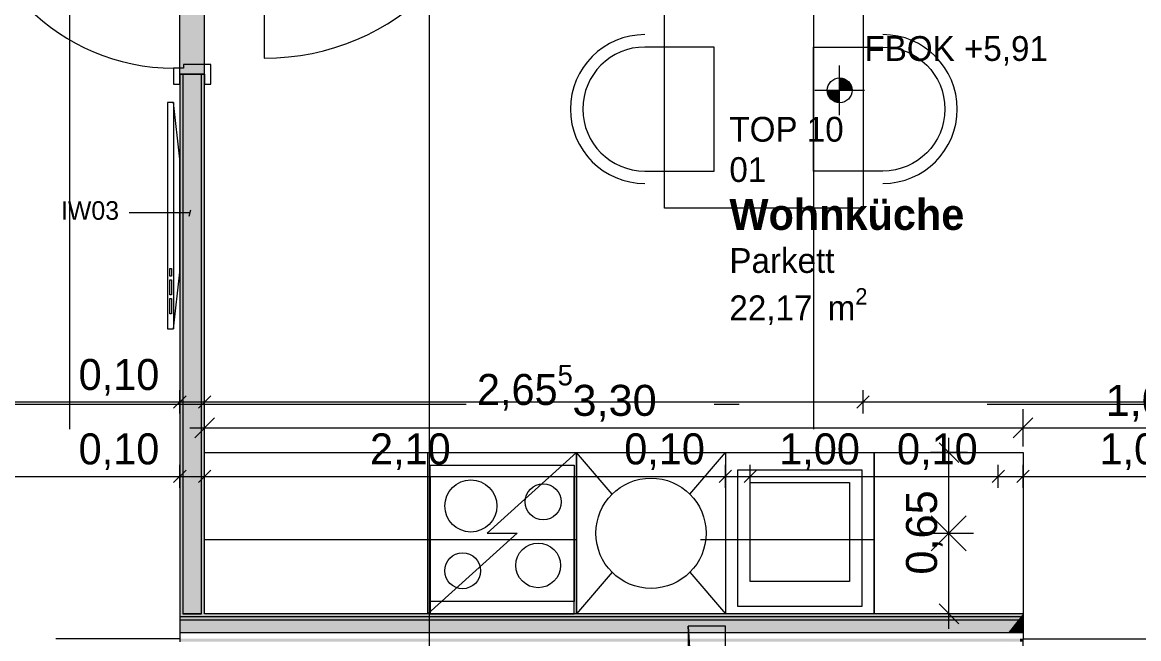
# Model space of a CAD drawing. Header units: metres. Extents: x -4 to 206, y -18 to 45.
# Drawn here: x 2.81 to 7.311, y -3.945 to -1.46 of the extents above; entities that cross this region are included whole.
import ezdxf

# ---------------------------------------------------------------- set-up
doc = ezdxf.new("R2010")
doc.units = ezdxf.units.M
doc.header["$MEASUREMENT"] = 0
for name, pattern in [('Achse', [0.004, 0.002, -0.001, 0, -0.001]), ('Schnittlinie', [0.006, 0.003, -0.0015, 0, -0.0015]), ('Strichlinie eng', [0.002, 0.0015, -0.0005]), ('Untersicht', [0.001, 0.0005, -0.0005])]:
    doc.linetypes.add(name, pattern=pattern)
for name, color, linetype in [('2._2.Stock PP STG1_4_000 Achsraster', 7, 'Continuous'), ('2._2.Stock PP STG1_4_110 Wand Aussen', 7, 'Continuous'), ('2._2.Stock PP STG1_4_130 Wand Innen', 7, 'Continuous'), ('2._2.Stock PP STG1_4_270 Deckendurchbruchsymbol', 7, 'Continuous'), ('2._2.Stock PP STG1_4_510 Möblierung', 7, 'Continuous'), ('2._2.Stock PP STG1_4_530 Küche', 7, 'Continuous'), ('2._2.Stock PP STG1_4_810 Raum', 7, 'Continuous'), ('2._2.Stock PP STG1_4_815 Raumbegrenzung', 7, 'Continuous'), ('2._2.Stock PP STG1_4_851 Marker Schnitt', 7, 'Continuous'), ('2._2.Stock PP STG1_4_915 Allgemein Beschriftung.x', 7, 'Continuous'), ('2._2.Stock PP STG1_4_950 Polierplan Bemaßung', 7, 'Continuous'), ('2._2.Stock PP STG1_4_950-1 Polierplan Bemaßung Küche', 7, 'Continuous')]:
    doc.layers.add(name, color=color, linetype=linetype)
doc.styles.add('ERSTELLTER_STIL_1', font='arial.ttf')
doc.styles.add('ERSTELLTER_STIL_2', font='')
doc.styles.add('ERSTELLTER_STIL_6', font='')
doc.styles.get('ERSTELLTER_STIL_2').set_extended_font_data('Eurostile')
doc.styles.get('ERSTELLTER_STIL_6').set_extended_font_data('Eurostile', bold=True)

msp = doc.modelspace()

# ---------------------------------------------------------------- hatches: boundary and pattern name
at = {"layer": '2._2.Stock PP STG1_4_130 Wand Innen', "linetype": 'Continuous', "lineweight": 0, "true_color": 0xffffff}
msp.add_hatch(color=7, dxfattribs=at).paths.add_polyline_path([(3.545, -0.78), (3.445, -0.78), (3.445, -1.67), (3.545, -1.67)])
at = {"layer": '2._2.Stock PP STG1_4_130 Wand Innen', "linetype": 'Continuous', "lineweight": 13, "true_color": 0xfb02fe}
for points in [[(3.445, -3.845), (3.4575, -3.845), (3.4575, -1.67), (3.445, -1.67)], [(3.545, -1.67), (3.5325, -1.67), (3.5325, -3.845), (3.545, -3.845)], [(6.845, -3.845), (3.445, -3.845), (3.445, -3.8575), (6.835, -3.8575)], [(6.835, -3.8575), (3.445, -3.8575), (3.445, -3.87), (6.825, -3.87)], [(6.8325, -3.87), (6.8325, -3.8606), (6.825, -3.87)], [(6.845, -3.87), (6.845, -3.8575), (6.835, -3.8575), (6.8325, -3.8606), (6.8325, -3.87)], [(6.835, -3.8575), (6.845, -3.8575), (6.845, -3.845)], [(3.445, -3.9575), (6.755, -3.9575), (6.765, -3.945), (3.445, -3.945)], [(6.8325, -3.9575), (6.8325, -3.945), (6.765, -3.945), (6.7575, -3.9544), (6.7575, -3.9575)], [(6.845, -3.9575), (6.845, -3.945), (6.8325, -3.945), (6.8325, -3.9575)]]:
    msp.add_hatch(color=6, dxfattribs=at).paths.add_polyline_path(points)
at = {"layer": '2._2.Stock PP STG1_4_130 Wand Innen', "linetype": 'Continuous', "lineweight": 13, "true_color": 0xffaa00}
for points in [[(3.5325, -1.67), (3.4575, -1.67), (3.4575, -3.845), (3.5325, -3.845)], [(6.825, -3.87), (3.445, -3.87), (3.445, -3.92), (6.785, -3.92)], [(6.8325, -3.92), (6.8325, -3.87), (6.825, -3.87), (6.785, -3.92)], [(6.845, -3.92), (6.845, -3.87), (6.8325, -3.87), (6.8325, -3.92)]]:
    msp.add_hatch(color=40, dxfattribs=at).paths.add_polyline_path(points)
at = {"layer": '2._2.Stock PP STG1_4_950 Polierplan Bemaßung', "linetype": 'Continuous', "lineweight": 0, "true_color": 0x000000}
for points in [[(6.1057, -1.7345), (6.1557, -1.7345), (6.1518, -1.7154), (6.141, -1.6992), (6.1248, -1.6883), (6.1057, -1.6845)], [(6.1057, -1.7345), (6.0557, -1.7345), (6.0595, -1.7537), (6.0703, -1.7699), (6.0865, -1.7807), (6.1057, -1.7845)]]:
    msp.add_hatch(color=18, dxfattribs=at).paths.add_polyline_path(points)

# ---------------------------------------------------------------- linework, layer by layer
at = {"layer": '2._2.Stock PP STG1_4_000 Achsraster', "color": 5, "linetype": 'Achse', "lineweight": 0, "ltscale": 1000}
for p, q in [((3, 3), (3, -18)), ((6, 3), (6, -18)), ((-1.5, -3), (21, -3))]:
    msp.add_line(p, q, dxfattribs=at)
at = {"layer": '2._2.Stock PP STG1_4_110 Wand Aussen', "color": 8, "linetype": 'Continuous', "lineweight": 0, "ltscale": 1000}
msp.add_line((3.785, -0.645), (3.785, -1.605), dxfattribs=at)
msp.add_arc((3.785, -0.645), 0.96, 270, 0, dxfattribs=at)
at = {"layer": '2._2.Stock PP STG1_4_130 Wand Innen', "color": 8, "linetype": 'Untersicht', "lineweight": 13, "ltscale": 1000}
for p, q in [((3.445, -1.67), (3.445, -0.78)), ((3.545, -1.67), (3.545, -0.78))]:
    msp.add_line(p, q, dxfattribs=at)
at = {"layer": '2._2.Stock PP STG1_4_130 Wand Innen', "color": 7, "linetype": 'Continuous', "lineweight": 13, "ltscale": 1000}
for p, q in [((3.46, -1.645), (3.42, -1.645)), ((3.42, -1.645), (3.42, -1.71)), ((3.57, -1.63), (3.46, -1.63)), ((3.46, -1.63), (3.46, -1.645)), ((3.57, -1.71), (3.57, -1.63)), ((3.42, -1.71), (3.445, -1.71)), ((3.445, -1.71), (3.445, -1.67)), ((3.445, -1.67), (3.545, -1.67)), ((3.545, -1.67), (3.545, -1.71)), ((3.545, -1.71), (3.57, -1.71))]:
    msp.add_line(p, q, dxfattribs=at)
at = {"layer": '2._2.Stock PP STG1_4_130 Wand Innen', "color": 7, "linetype": 'Continuous', "lineweight": 18, "ltscale": 1000}
for p, q in [((3.4575, -1.67), (3.445, -1.67)), ((3.4575, -1.67), (3.445, -1.67)), ((3.4575, -1.67), (3.445, -1.67)), ((3.4575, -1.67), (3.4575, -3.845)), ((3.5325, -1.67), (3.4575, -1.67)), ((3.5325, -1.67), (3.4575, -1.67)), ((3.5325, -1.67), (3.4575, -1.67)), ((3.5325, -3.845), (3.5325, -1.67)), ((3.545, -1.67), (3.5325, -1.67)), ((3.545, -1.67), (3.5325, -1.67)), ((3.545, -1.67), (3.5325, -1.67)), ((6.835, -3.8575), (3.445, -3.8575)), ((6.825, -3.87), (3.445, -3.87)), ((3.4575, -3.845), (3.5325, -3.845)), ((6.825, -3.87), (6.8325, -3.87)), ((6.8325, -3.87), (6.845, -3.87)), ((6.835, -3.8575), (6.845, -3.8575)), ((3.445, -3.92), (6.785, -3.92)), ((6.785, -3.92), (6.8325, -3.92)), ((6.8325, -3.92), (6.845, -3.92))]:
    msp.add_line(p, q, dxfattribs=at)
at = {"layer": '2._2.Stock PP STG1_4_130 Wand Innen', "color": 7, "linetype": 'Continuous', "lineweight": 18, "ltscale": 1000, "flags": 128}
for points in [[(3.445, -1.67), (3.445, -3.845)], [(3.545, -3.845), (3.545, -1.67)], [(3.445, -3.845), (3.445, -3.8575)], [(3.445, -3.8575), (3.445, -3.87)], [(3.445, -3.87), (3.445, -3.92)], [(3.5325, -3.845), (3.4575, -3.845)], [(6.845, -3.845), (3.545, -3.845)], [(6.845, -3.845), (6.845, -3.8575)], [(6.845, -3.8575), (6.845, -3.87)], [(6.845, -3.87), (6.845, -3.92)], [(3.445, -3.92), (3.445, -3.945)], [(3.445, -3.945), (3.445, -3.9575)], [(6.845, -3.92), (6.845, -3.945)], [(6.845, -4.1821), (6.845, -3.945)]]:
    msp.add_lwpolyline(points, dxfattribs=at)
at = {"layer": '2._2.Stock PP STG1_4_130 Wand Innen', "color": 7, "linetype": 'Continuous', "lineweight": 13, "ltscale": 1000}
msp.add_arc((3.42, -0.815), 0.83, 180, 270, dxfattribs=at)
at = {"layer": '2._2.Stock PP STG1_4_270 Deckendurchbruchsymbol', "color": 1, "linetype": 'Continuous', "lineweight": 0, "ltscale": 1000, "flags": 128}
for points in [[(5.4951, -3.895), (5.495, -5.695), (5.645, -5.695), (5.6, -5.59)], [(5.6, -5.59), (5.645, -5.695), (5.6451, -3.895), (5.4951, -3.895)]]:
    msp.add_lwpolyline(points, close=True, dxfattribs=at)
at = {"layer": '2._2.Stock PP STG1_4_510 Möblierung', "color": 8, "linetype": 'Continuous', "lineweight": 13, "ltscale": 1000, "true_color": 0x7e7f7f}
for p, q in [((3.42, -1.7842), (3.42, -2.6958)), ((3.405, -2.4831), (3.405, -2.4527)), ((3.405, -2.4527), (3.4112, -2.4527)), ((3.4112, -2.4527), (3.4112, -2.4831)), ((3.4112, -2.4831), (3.405, -2.4831)), ((3.405, -2.5591), (3.405, -2.4983)), ((3.405, -2.4983), (3.4112, -2.4983)), ((3.4112, -2.4983), (3.4112, -2.5591)), ((3.4112, -2.5591), (3.405, -2.5591)), ((3.405, -2.635), (3.405, -2.5742)), ((3.405, -2.5742), (3.4112, -2.5742)), ((3.4112, -2.5742), (3.4112, -2.635)), ((3.4112, -2.635), (3.405, -2.635))]:
    msp.add_line(p, q, dxfattribs=at)
at = {"layer": '2._2.Stock PP STG1_4_510 Möblierung', "color": 8, "linetype": 'Continuous', "lineweight": 13, "ltscale": 1000, "true_color": 0x7e7f7f, "flags": 128}
for points in [[(6.2, -2.21), (5.4, -2.21), (5.4, -0.71), (6.2, -0.71)], [(3.395, -1.7842), (3.395, -2.6958), (3.42, -2.6958), (3.445, -2.4679), (3.445, -2.0121), (3.42, -1.7842)]]:
    msp.add_lwpolyline(points, close=True, dxfattribs=at)
for points in [[(5.6, -2.06), (5.6, -1.56), (5.32, -1.56, 1), (5.32, -2.06)], [(6, -2.06), (6, -1.56), (6.28, -1.56, -1), (6.28, -2.06)]]:
    msp.add_lwpolyline(points, format="xyb", close=True, dxfattribs=at)
at = {"layer": '2._2.Stock PP STG1_4_510 Möblierung', "color": 8, "linetype": 'Continuous', "lineweight": 13, "ltscale": 1000, "true_color": 0x7e7f7f}
for centre, start, end in [((5.32, -1.81), 90, 270), ((6.28, -1.81), 270, 90)]:
    msp.add_arc(centre, 0.3, start, end, dxfattribs=at)
at = {"layer": '2._2.Stock PP STG1_4_530 Küche', "color": 150, "linetype": 'Continuous', "lineweight": 13, "ltscale": 1000, "true_color": 0x0f7ffe}
for p, q in [((5.045, -3.195), (4.685, -3.52)), ((5.1879, -3.3629), (5.045, -3.195)), ((5.5021, -3.3629), (5.645, -3.195)), ((5.745, -3.315), (6.145, -3.315)), ((5.745, -3.715), (5.745, -3.315)), ((6.145, -3.315), (6.145, -3.715)), ((6.545, -3.42), (6.545, -3.62)), ((6.4743, -3.4493), (6.6157, -3.5907)), ((6.6157, -3.4493), (6.4743, -3.5907)), ((4.805, -3.52), (4.445, -3.845)), ((4.685, -3.52), (4.805, -3.52)), ((6.445, -3.52), (6.645, -3.52)), ((5.1879, -3.6771), (5.045, -3.845)), ((5.5021, -3.6771), (5.645, -3.845)), ((6.145, -3.715), (5.745, -3.715))]:
    msp.add_line(p, q, dxfattribs=at)
at = {"layer": '2._2.Stock PP STG1_4_530 Küche', "color": 150, "linetype": 'Strichlinie eng', "lineweight": 13, "ltscale": 1000, "true_color": 0x0f7ffe}
for p, q in [((5.035, -3.2925), (4.455, -3.2925)), ((4.455, -3.2925), (4.455, -3.845)), ((5.035, -3.845), (5.035, -3.2925)), ((3.545, -3.845), (3.545, -3.545)), ((3.545, -3.545), (6.245, -3.545)), ((4.455, -3.545), (5.035, -3.545)), ((6.245, -3.545), (6.245, -3.845)), ((6.245, -3.845), (3.545, -3.845)), ((4.455, -3.845), (5.035, -3.845))]:
    msp.add_line(p, q, dxfattribs=at)
at = {"layer": '2._2.Stock PP STG1_4_530 Küche', "color": 150, "linetype": 'Continuous', "lineweight": 13, "ltscale": 1000, "true_color": 0x0f7ffe, "flags": 128}
for points in [[(6.245, -3.195), (6.245, -3.845), (3.545, -3.845), (3.545, -3.195)], [(4.445, -3.195), (5.045, -3.195), (5.045, -3.845), (4.445, -3.845)], [(5.045, -3.195), (5.645, -3.195), (5.645, -3.845), (5.045, -3.845)], [(6.245, -3.195), (6.845, -3.195), (6.845, -3.845), (6.245, -3.845)], [(4.455, -3.245), (5.035, -3.245), (5.035, -3.795), (4.455, -3.795)], [(5.695, -3.265), (6.195, -3.265), (6.195, -3.815), (5.695, -3.815)]]:
    msp.add_lwpolyline(points, close=True, dxfattribs=at)
at = {"layer": '2._2.Stock PP STG1_4_530 Küche', "color": 150, "linetype": 'Continuous', "lineweight": 13, "ltscale": 1000, "true_color": 0x0f7ffe}
for centre, radius in [((4.6186, -3.41), 0.105), ((4.9103, -3.3935), 0.0725), ((5.345, -3.52), 0.2222), ((4.5855, -3.6712), 0.0725), ((4.89, -3.6498), 0.09)]:
    msp.add_circle(centre, radius, dxfattribs=at)
at = {"layer": '2._2.Stock PP STG1_4_815 Raumbegrenzung', "color": 8, "linetype": 'Untersicht', "lineweight": 13, "ltscale": 1000, "flags": 128}
for points in [[(6.845, -3.945), (7.845, -3.945), (7.845, -3.845)], [(3.445, -3.945), (2.445, -3.945)]]:
    msp.add_lwpolyline(points, dxfattribs=at)
at = {"layer": '2._2.Stock PP STG1_4_851 Marker Schnitt', "color": 7, "linetype": 'Schnittlinie', "lineweight": 13, "ltscale": 1000}
msp.add_line((4.45, 4.805), (4.45, -18), dxfattribs=at)
at = {"layer": '2._2.Stock PP STG1_4_915 Allgemein Beschriftung.x', "color": 7, "linetype": 'Continuous', "lineweight": 13, "ltscale": 1000}
for p, q in [((3.335, -2.2287), (3.2404, -2.2287)), ((3.4864, -2.2287), (3.335, -2.2287)), ((3.4831, -2.2412), (3.4898, -2.2162))]:
    msp.add_line(p, q, dxfattribs=at)
at = {"layer": '2._2.Stock PP STG1_4_950 Polierplan Bemaßung', "color": 7, "linetype": 'Continuous', "lineweight": 13, "ltscale": 1000}
for p, q in [((6.1057, -1.8345), (6.1057, -1.6345)), ((6.0057, -1.7345), (6.2057, -1.7345))]:
    msp.add_line(p, q, dxfattribs=at)
at = {"layer": '2._2.Stock PP STG1_4_950 Polierplan Bemaßung', "color": 6, "linetype": 'Continuous', "lineweight": 13, "ltscale": 1000, "true_color": 0xfb02fe}
for p, q in [((3.47, -2.9657), (3.42, -3.0157)), ((3.445, -3.0376), (3.445, -2.9438)), ((3.57, -2.9657), (3.52, -3.0157)), ((3.545, -3.0376), (3.545, -2.9438)), ((6.225, -2.9657), (6.175, -3.0157)), ((6.2, -3.0376), (6.2, -2.9438)), ((0.317, -2.9907), (3.445, -2.9907)), ((3.445, -2.9907), (3.545, -2.9907)), ((3.545, -2.9907), (6.2, -2.9907)), ((6.2, -2.9907), (9.37, -2.9907)), ((3.47, -3.2657), (3.42, -3.3157)), ((3.445, -3.3376), (3.445, -3.2438)), ((3.57, -3.2657), (3.52, -3.3157)), ((3.545, -3.3376), (3.545, -3.2438)), ((5.67, -3.2657), (5.62, -3.3157)), ((5.645, -3.3376), (5.645, -3.2438)), ((5.77, -3.2657), (5.72, -3.3157)), ((5.745, -3.3376), (5.745, -3.2438)), ((6.77, -3.2657), (6.72, -3.3157)), ((6.745, -3.3376), (6.745, -3.2438)), ((6.87, -3.2657), (6.82, -3.3157)), ((6.845, -3.3376), (6.845, -3.2438)), ((0.3221, -3.2907), (3.445, -3.2907)), ((3.445, -3.2907), (3.545, -3.2907)), ((3.545, -3.2907), (5.645, -3.2907)), ((5.645, -3.2907), (5.745, -3.2907)), ((5.745, -3.2907), (6.745, -3.2907)), ((6.745, -3.2907), (6.845, -3.2907)), ((6.845, -3.2907), (7.845, -3.2907))]:
    msp.add_line(p, q, dxfattribs=at)
at = {"layer": '2._2.Stock PP STG1_4_950 Polierplan Bemaßung', "color": 7, "linetype": 'Continuous', "lineweight": 13, "ltscale": 1000}
msp.add_circle((6.1057, -1.7345), 0.05, dxfattribs=at)
at = {"layer": '2._2.Stock PP STG1_4_950-1 Polierplan Bemaßung Küche', "color": 150, "linetype": 'Continuous', "lineweight": 13, "ltscale": 1000, "true_color": 0x0f7ffe}
for p, q in [((3.585, -3.055), (3.505, -3.135)), ((3.545, -3.17), (3.545, -3.02)), ((6.885, -3.055), (6.805, -3.135)), ((6.845, -3.17), (6.845, -3.02)), ((3.485, -3.095), (3.545, -3.095)), ((3.545, -3.095), (6.845, -3.095)), ((6.845, -3.095), (7.845, -3.095)), ((6.5465, -3.195), (6.5465, -3.135)), ((6.6215, -3.195), (6.4715, -3.195)), ((6.5865, -3.235), (6.5065, -3.155)), ((6.5465, -3.845), (6.5465, -3.195)), ((6.5065, -3.805), (6.5865, -3.885)), ((6.6215, -3.845), (6.4715, -3.845)), ((6.5465, -3.905), (6.5465, -3.845))]:
    msp.add_line(p, q, dxfattribs=at)

# ---------------------------------------------------------------- texts
at = {"layer": '2._2.Stock PP STG1_4_810 Raum', "color": 7, "linetype": 'Continuous', "lineweight": 13, "attachment_point": 1}
for s, insert, char_height, style in [('\\A1;{\\pql;\\pt0;\\fEurostile|b0|i0|c0|p0;\\W1.000000;TOP 10}', (5.6611, -1.8415), 0.1, 'ERSTELLTER_STIL_2'), ('\\A1;{\\pql;\\pt0;\\fEurostile|b0|i0|c0|p0;\\W1.000000;01}', (5.6611, -2.004), 0.1, 'ERSTELLTER_STIL_2'), ('\\A1;{\\pql;\\pt0;\\fEurostile|b1|i0|c0|p0;\\W1.000000;Wohnküche}', (5.6611, -2.1722), 0.125, 'ERSTELLTER_STIL_6'), ('\\A1;{\\pql;\\pt0;\\fEurostile|b0|i0|c0|p0;\\W1.000000;Parkett}', (5.6611, -2.3706), 0.1, 'ERSTELLTER_STIL_2'), ('\\A1;{\\pql;\\pt0,0.05;\\fEurostile|b0|i0|c0|p0;\\W1.000000;22,17\\fEurostile|b0|i0|c0|p0;\\W1.000000;\\A1{\\H.66x;\\S^  ;}\\fEurostile|b0|i0|c0|p0;\\W1.000000; m\\fEurostile|b0|i0|c0|p0;\\W1.000000;\\A1{\\H.66x;\\S2^  ;}}', (5.6611, -2.5321), 0.1, 'ERSTELLTER_STIL_2')]:
    msp.add_mtext(s, dxfattribs=dict(at, insert=insert, char_height=char_height, style=style))
at = {"layer": '2._2.Stock PP STG1_4_915 Allgemein Beschriftung.x', "color": 7, "linetype": 'Continuous', "lineweight": 13, "insert": (2.9659, -2.2194), "char_height": 0.075, "attachment_point": 4, "style": 'ERSTELLTER_STIL_2'}
msp.add_mtext('\\A1;{\\pql;\\fEurostile|b0|i0|c0|p0;\\W1.000000;IW03}', dxfattribs=at)
at = {"layer": '2._2.Stock PP STG1_4_950 Polierplan Bemaßung', "color": 7, "linetype": 'Continuous', "lineweight": 13, "insert": (6.2057, -1.6345), "char_height": 0.1, "width": 0.791456, "attachment_point": 7, "style": 'ERSTELLTER_STIL_2'}
msp.add_mtext('\\A1;{\\pql;\\fEurostile|b0|i0|c0|p0;\\W1.000000;FBOK +5,91}', dxfattribs=at)
at = {"layer": '2._2.Stock PP STG1_4_950 Polierplan Bemaßung', "color": 6, "linetype": 'Continuous', "lineweight": 13, "true_color": 0xfb02fe, "char_height": 0.125, "width": 0.382966, "attachment_point": 7, "style": 'ERSTELLTER_STIL_2'}
for s, insert in [('\\A1;{\\pql;\\fEurostile|b0|i0|c0|p0;\\W1.000000;0,10}', (3.037, -2.9657)), ('\\A1;{\\pql;\\fEurostile|b0|i0|c0|p0;\\W1.000000;0,10}', (3.037, -3.2657)), ('\\A1;{\\pql;\\fEurostile|b0|i0|c0|p0;\\W1.000000;2,10}', (4.212, -3.2657)), ('\\A1;{\\pql;\\fEurostile|b0|i0|c0|p0;\\W1.000000;0,10}', (5.237, -3.2657)), ('\\A1;{\\pql;\\fEurostile|b0|i0|c0|p0;\\W1.000000;1,00}', (5.862, -3.2657)), ('\\A1;{\\pql;\\fEurostile|b0|i0|c0|p0;\\W1.000000;0,10}', (6.337, -3.2657)), ('\\A1;{\\pql;\\fEurostile|b0|i0|c0|p0;\\W1.000000;1,00}', (7.1535, -3.2657))]:
    msp.add_mtext(s, dxfattribs=dict(at, insert=insert))
at = {"layer": '2._2.Stock PP STG1_4_950 Polierplan Bemaßung', "color": 6, "linetype": 'Continuous', "lineweight": 13, "true_color": 0xfb02fe, "insert": (4.6431, -3.0394), "char_height": 0.125, "attachment_point": 7, "style": 'ERSTELLTER_STIL_2'}
msp.add_mtext('\\A1;{\\pql;\\fEurostile|b0|i0|c0|p0;\\W1.000000;2,65\\fEurostile|b0|i0|c0|p0;\\W1.000000;\\A1{\\H.66x;\\S5^  ;}}', dxfattribs=at)
at = {"layer": '2._2.Stock PP STG1_4_950-1 Polierplan Bemaßung Küche', "color": 150, "linetype": 'Continuous', "lineweight": 13, "true_color": 0x0f7ffe, "char_height": 0.125, "width": 0.33365, "attachment_point": 7, "style": 'ERSTELLTER_STIL_1'}
for s, insert in [('\\A1;{\\pql;\\fArial|b0|i0|c0|p0;\\W1.000000;3,30}', (5.0282, -3.07)), ('\\A1;{\\pql;\\fArial|b0|i0|c0|p0;\\W1.000000;1,00}', (7.1782, -3.07))]:
    msp.add_mtext(s, dxfattribs=dict(at, insert=insert))
at = {"layer": '2._2.Stock PP STG1_4_950-1 Polierplan Bemaßung Küche', "color": 150, "linetype": 'Continuous', "lineweight": 13, "true_color": 0x0f7ffe, "insert": (6.5215, -3.6868), "char_height": 0.125, "width": 0.33365, "attachment_point": 7, "rotation": 90, "style": 'ERSTELLTER_STIL_1'}
msp.add_mtext('\\A1;{\\pql;\\fArial|b0|i0|c0|p0;\\W1.000000;0,65}', dxfattribs=at)

doc.saveas('drawing.dxf')
